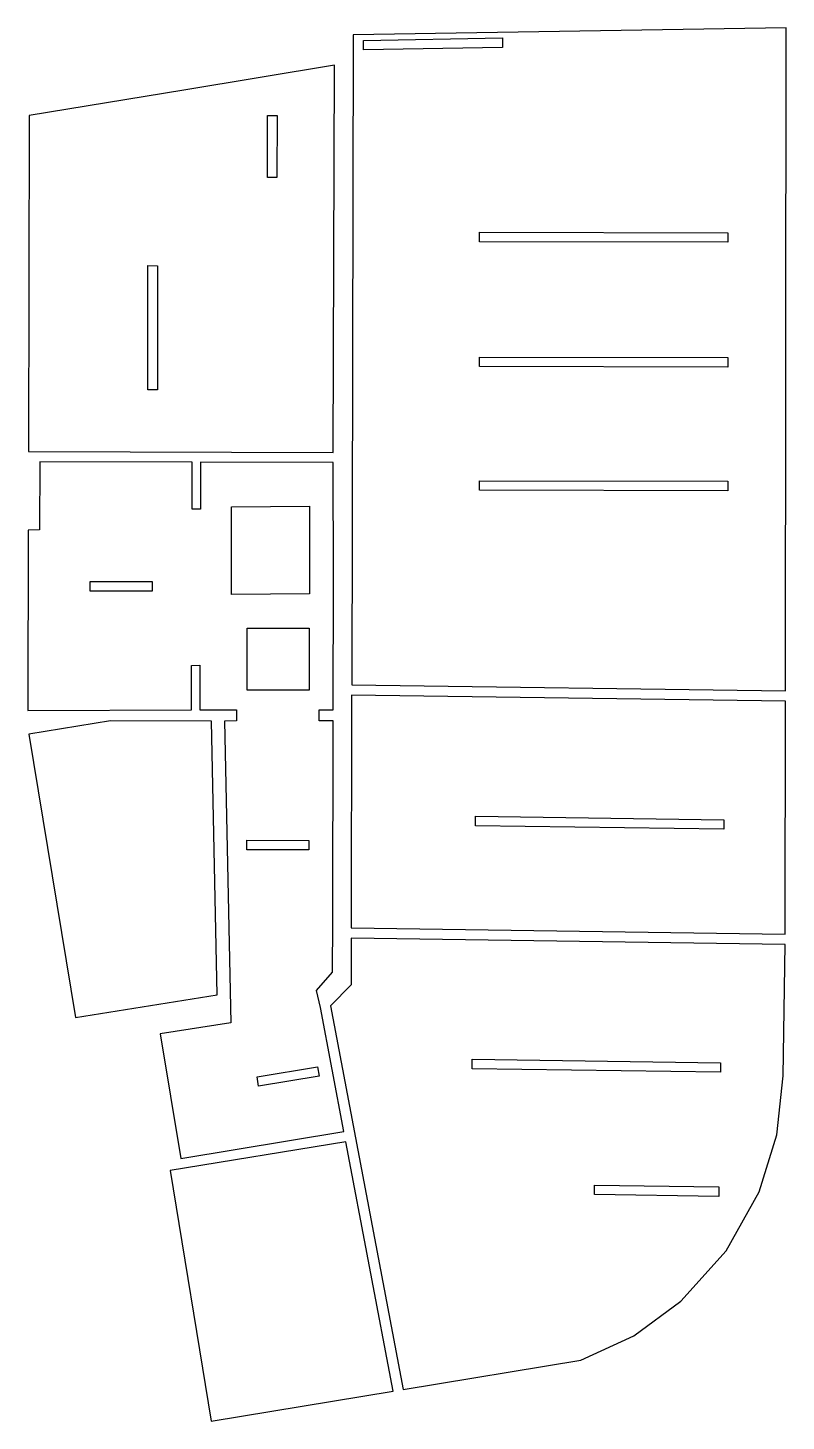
# Model space of a CAD drawing. Header units: metres. Extents: x 39917 to 47245, y -71739 to -58272.
import ezdxf

# ---------------------------------------------------------------- set-up
doc = ezdxf.new("R2010")
doc.units = ezdxf.units.M
doc.layers.add('AREE LEONARDO', color=5, linetype='Continuous')

msp = doc.modelspace()

# ---------------------------------------------------------------- linework, layer by layer
at = {"layer": 'AREE LEONARDO', "color": 5}
for points in [[(43062, -58339), (43048, -64621), (47239, -64681), (47245, -58272), (43062, -58339)], [(42879, -58634), (41424, -58874), (39929, -59120), (39922, -62368), (42869, -62376), (42879, -58634)], [(40033, -62468), (40028, -63125), (39921, -63127), (39917, -64869), (41498, -64864), (41499, -64436), (41579, -64433), (41578, -64864), (41932, -64864), (41933, -64971), (41816, -64974), (41879, -67890), (41195, -67997), (41394, -69200), (42971, -68941), (42744, -67742), (42707, -67576), (42862, -67401), (42863, -66912), (42867, -64971), (42732, -64971), (42732, -64863), (42867, -64863), (42870, -63599), (42869, -62474), (41586, -62471), (41585, -62925), (41505, -62924), (41504, -62469), (40033, -62468)], [(47238, -64781), (43045, -64721), (43043, -66971), (47237, -67031), (47238, -64781)], [(47236, -67131), (43042, -67071), (43042, -67521), (42843, -67726), (43544, -71434), (45261, -71151), (45774, -70914), (46229, -70580), (46666, -70093), (46986, -69522), (47156, -68973), (47218, -68401), (47236, -67131)]]:
    msp.add_lwpolyline(points, dxfattribs=at)
at = {"layer": 'AREE LEONARDO', "color": 2}
for points in [[(43160, -58394), (44504, -58370), (44504, -58462), (43160, -58486)], [(42232, -59718), (42234, -59118), (42326, -59119), (42323, -59719)], [(44282, -60248), (46682, -60253), (46682, -60345), (44282, -60340)], [(41078, -61770), (41077, -60570), (41169, -60571), (41169, -61771)], [(44282, -61456), (46682, -61460), (46682, -61552), (44282, -61547)], [(44282, -62649), (46682, -62654), (46682, -62746), (44282, -62741)], [(41884, -62902), (42638, -62896), (42639, -63744), (41885, -63750)], [(40520, -63624), (41120, -63625), (41119, -63717), (40519, -63716)], [(44244, -65892), (46644, -65926), (46644, -66017), (44244, -65984)], [(42033, -66124), (42633, -66126), (42633, -66218), (42033, -66216)], [(44210, -68242), (46610, -68275), (46610, -68367), (44210, -68334)], [(42132, -68410), (42716, -68314), (42731, -68404), (42147, -68500)], [(45394, -69459), (46594, -69475), (46594, -69567), (45394, -69550)]]:
    msp.add_lwpolyline(points, close=True, dxfattribs=at)
at = {"layer": 'AREE LEONARDO', "color": 1}
msp.add_lwpolyline([(42037, -64073), (42637, -64073), (42637, -64673), (42037, -64673)], close=True, dxfattribs=at)
at = {"layer": 'AREE LEONARDO', "color": 3}
for points in [[(41691, -64974), (40717, -64970), (39927, -65100), (40378, -67838), (41748, -67617), (41691, -64974)], [(42989, -69039), (41291, -69318), (41689, -71739), (43446, -71450), (42989, -69039)]]:
    msp.add_lwpolyline(points, dxfattribs=at)

doc.saveas('drawing.dxf')
